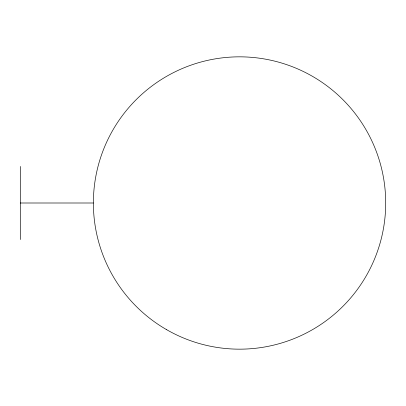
<?xml version="1.0" encoding="UTF-8"?>
<svg xmlns="http://www.w3.org/2000/svg" width="406" height="406" viewBox="0 0 406 406"><rect width="100%" height="100%" fill="white"/><g stroke="black" fill="none" stroke-linecap="round" stroke-linejoin="round"><path stroke-width="0.61" d="M20.3 203L93.38 203M20.3 166.46L20.3 239.54M166.46 329.581A146.16 146.16 0 0 0 385.7 203A146.16 146.16 0 0 0 166.46 76.419A146.16 146.16 0 0 0 166.46 329.581"/></g></svg>
